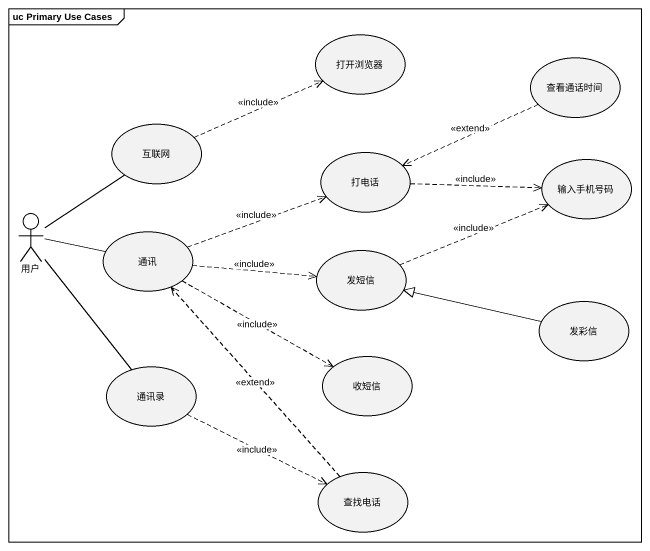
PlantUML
@startuml
mainframe uc Primary Use Cases
usecase 打开浏览器
usecase 查看通话时间
usecase 互联网
usecase 打电话
usecase 输入手机号码
actor 用户
usecase 通讯
usecase 发短信
usecase 发彩信
usecase 通讯录
usecase 收短信
usecase 查找电话
查看通话时间 .left.> 打电话 : <<extend>>
互联网 .right.> 打开浏览器 : <<include>>
打电话 .right.> 输入手机号码 : <<include>>
用户 -up- 互联网
用户 -right- 通讯
用户 -- 通讯录
通讯 .right.> 打电话 : <<include>>
通讯 .right.> 发短信 : <<include>>
通讯 .right.> 收短信 : <<include>>
发短信 .right.> 输入手机号码 : <<include>>
发彩信 -left-|> 发短信
通讯录 .right.> 查找电话 : <<include>>
查找电话 .up.> 通讯 : <<extend>>
@enduml
